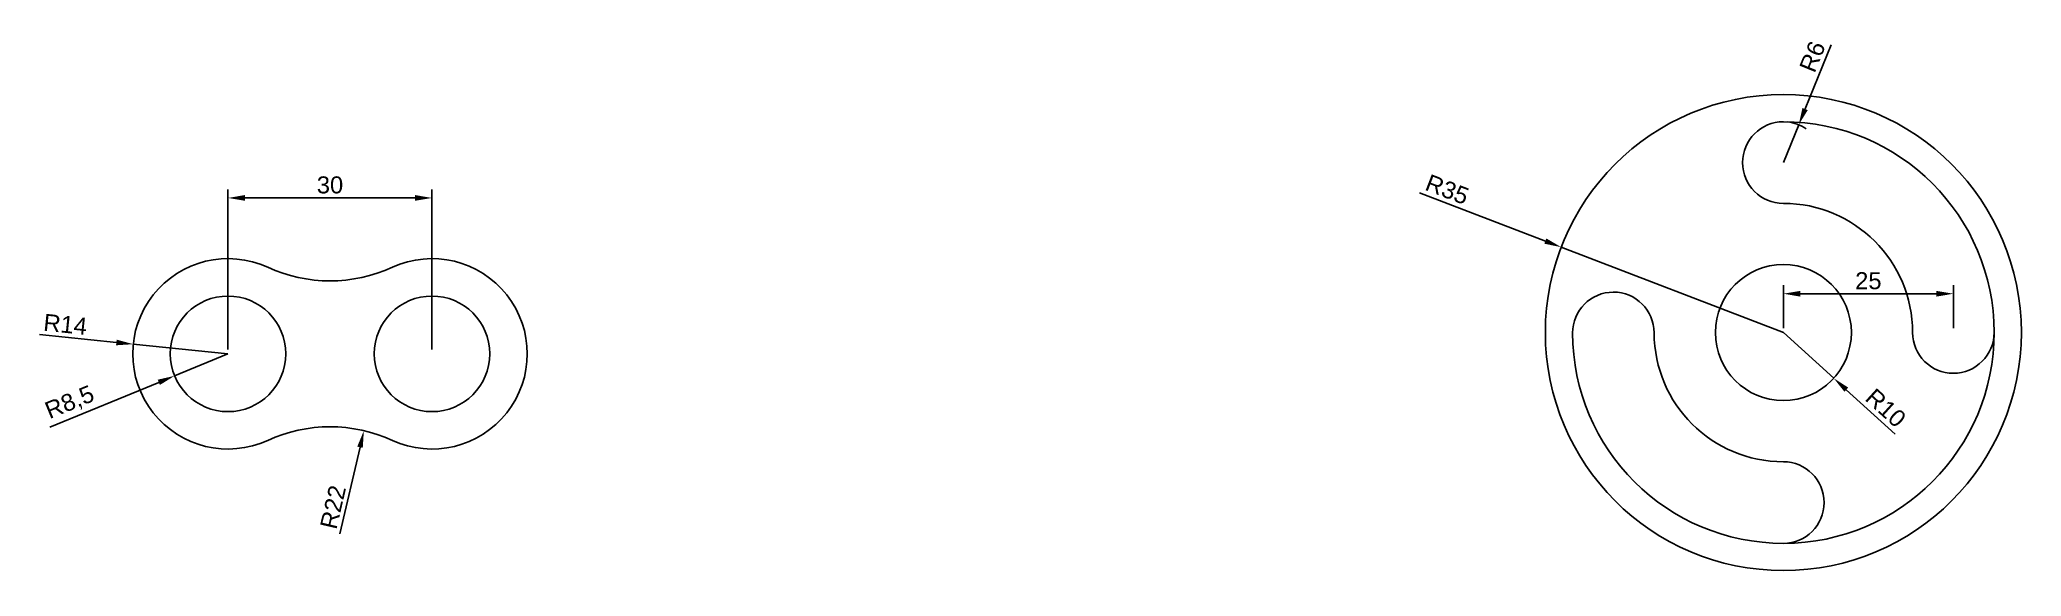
# Model space of a CAD drawing. Header units: millimetres. Extents: x 2243 to 2534, y 1805 to 1884.
import ezdxf

# ---------------------------------------------------------------- set-up
doc = ezdxf.new("R2010")
doc.units = ezdxf.units.MM
doc.styles.get("Standard").update_dxf_attribs({"font": 'arial.ttf'})
doc.dimstyles.new('ISO-25', dxfattribs={"dimtxt": 2.5, "dimasz": 2.5, "dimexe": 1.25, "dimexo": 0.625, "dimtad": 1, "dimtxsty": 'Standard', "dimcen": 2.5, "dimadec": 0, "dimazin": 0, "dimtfac": 1, "dimtmove": 0, "dimatfit": 3, "dimfxl": 1, "dimarcsym": 0})

# ---------------------------------------------------------------- blocks, each defined once
blk = doc.blocks.new('*D2')
at = {"color": 0, "lineweight": -2, "transparency": 16777216}
for p, q in [((2270.52, 1837.86), (2262.66, 1834.62)), ((2244.3, 1827.06), (2260.35, 1833.67))]:
    blk.add_line(p, q, dxfattribs=at)
at = {"color": 0, "transparency": 16777216}
blk.add_solid([(2260.19, 1834.06), (2260.51, 1833.29), (2262.66, 1834.62)], dxfattribs=at)
at = {"layer": 'Defpoints', "color": 0, "transparency": 16777216}
for p in [(2270.52, 1837.86), (2262.66, 1834.62)]:
    blk.add_point(p, dxfattribs=at)
at = {"color": 0, "transparency": 16777216, "insert": (2247.29, 1830.59), "char_height": 2.5, "attachment_point": 5, "rotation": 22.3959}
blk.add_mtext('R8,5', dxfattribs=at)
blk = doc.blocks.new('*D3')
at = {"color": 0, "lineweight": -2, "transparency": 16777216}
for p, q in [((2242.82, 1840.69), (2254.11, 1839.54)), ((2270.52, 1837.86), (2256.59, 1839.28))]:
    blk.add_line(p, q, dxfattribs=at)
at = {"color": 0, "transparency": 16777216}
blk.add_solid([(2254.15, 1839.95), (2254.06, 1839.12), (2256.59, 1839.28)], dxfattribs=at)
at = {"layer": 'Defpoints', "color": 0, "transparency": 16777216}
for p in [(2256.59, 1839.28), (2270.52, 1837.86)]:
    blk.add_point(p, dxfattribs=at)
at = {"color": 0, "transparency": 16777216, "insert": (2246.6, 1842.2), "char_height": 2.5, "attachment_point": 5, "rotation": 354.1647}
blk.add_mtext('R14', dxfattribs=at)
blk = doc.blocks.new('*D4')
at = {"color": 0, "lineweight": -2, "transparency": 16777216}
for p, q in [((2270.52, 1838.49), (2270.52, 1862.04)), ((2273.02, 1860.79), (2298.02, 1860.79)), ((2300.52, 1838.49), (2300.52, 1862.04))]:
    blk.add_line(p, q, dxfattribs=at)
at = {"color": 0, "transparency": 16777216}
for points in [[(2273.02, 1861.21), (2273.02, 1860.37), (2270.52, 1860.79)], [(2298.02, 1861.21), (2298.02, 1860.37), (2300.52, 1860.79)]]:
    blk.add_solid(points, dxfattribs=at)
at = {"layer": 'Defpoints', "color": 0, "transparency": 16777216}
for p in [(2300.52, 1860.79), (2270.52, 1837.86), (2300.52, 1837.86)]:
    blk.add_point(p, dxfattribs=at)
at = {"color": 0, "transparency": 16777216, "insert": (2285.52, 1862.69), "char_height": 2.5, "attachment_point": 5}
blk.add_mtext('30', dxfattribs=at)
blk = doc.blocks.new('*D5')
at = {"color": 0, "lineweight": -2, "transparency": 16777216}
blk.add_line((2286.97, 1811.39), (2289.94, 1824.13), dxfattribs=at)
at = {"color": 0, "transparency": 16777216}
blk.add_solid([(2289.53, 1824.22), (2290.34, 1824.04), (2290.5, 1826.56)], dxfattribs=at)
at = {"layer": 'Defpoints', "color": 0, "transparency": 16777216}
for p in [(2290.5, 1826.56), (2285.52, 1805.14)]:
    blk.add_point(p, dxfattribs=at)
at = {"color": 0, "transparency": 16777216, "insert": (2285.96, 1815.32), "char_height": 2.5, "attachment_point": 5, "rotation": 76.9181}
blk.add_mtext('R22', dxfattribs=at)
blk = doc.blocks.new('*D6')
at = {"color": 0, "lineweight": -2, "transparency": 16777216}
for p, q in [((2506.27, 1883.3), (2502.44, 1873.87)), ((2499.24, 1865.99), (2501.5, 1871.55))]:
    blk.add_line(p, q, dxfattribs=at)
blk.add_arc((2499.24, 1865.99), 6, 55.9582, 84.0317, dxfattribs=at)
at = {"color": 0, "transparency": 16777216}
blk.add_solid([(2502.05, 1874.02), (2502.83, 1873.71), (2501.5, 1871.55)], dxfattribs=at)
at = {"layer": 'Defpoints', "color": 0, "transparency": 16777216}
for p in [(2501.5, 1871.55), (2499.24, 1865.99)]:
    blk.add_point(p, dxfattribs=at)
at = {"color": 0, "transparency": 16777216, "insert": (2503.52, 1881.57), "char_height": 2.5, "attachment_point": 5, "rotation": 67.8948}
blk.add_mtext('R6', dxfattribs=at)
blk = doc.blocks.new('*D7')
at = {"color": 0, "lineweight": -2, "transparency": 16777216}
for p, q in [((2499.24, 1840.99), (2506.65, 1834.27)), ((2515.7, 1826.07), (2508.5, 1832.59))]:
    blk.add_line(p, q, dxfattribs=at)
at = {"color": 0, "transparency": 16777216}
blk.add_solid([(2508.78, 1832.9), (2508.22, 1832.29), (2506.65, 1834.27)], dxfattribs=at)
at = {"layer": 'Defpoints', "color": 0, "transparency": 16777216}
for p in [(2499.24, 1840.99), (2506.65, 1834.27)]:
    blk.add_point(p, dxfattribs=at)
at = {"color": 0, "transparency": 16777216, "insert": (2514.3, 1829.9), "char_height": 2.5, "attachment_point": 5, "rotation": 317.7934}
blk.add_mtext('R10', dxfattribs=at)
blk = doc.blocks.new('*D9')
at = {"color": 0, "lineweight": -2, "transparency": 16777216}
for p, q in [((2445.74, 1861.55), (2464.24, 1854.45)), ((2499.24, 1840.99), (2466.57, 1853.55))]:
    blk.add_line(p, q, dxfattribs=at)
at = {"color": 0, "transparency": 16777216}
blk.add_solid([(2464.39, 1854.83), (2464.09, 1854.06), (2466.57, 1853.55)], dxfattribs=at)
at = {"layer": 'Defpoints', "color": 0, "transparency": 16777216}
for p in [(2466.57, 1853.55), (2499.24, 1840.99)]:
    blk.add_point(p, dxfattribs=at)
at = {"color": 0, "transparency": 16777216, "insert": (2449.81, 1862.03), "char_height": 2.5, "attachment_point": 5, "rotation": 338.9746}
blk.add_mtext('R35', dxfattribs=at)
blk = doc.blocks.new('*D10')
at = {"color": 0, "lineweight": -2, "transparency": 16777216}
for p, q in [((2499.24, 1841.62), (2499.24, 1847.95)), ((2524.24, 1841.63), (2524.24, 1847.95)), ((2501.74, 1846.7), (2521.74, 1846.7))]:
    blk.add_line(p, q, dxfattribs=at)
at = {"color": 0, "transparency": 16777216}
for points in [[(2501.74, 1847.12), (2501.74, 1846.28), (2499.24, 1846.7)], [(2521.74, 1847.12), (2521.74, 1846.28), (2524.24, 1846.7)]]:
    blk.add_solid(points, dxfattribs=at)
at = {"layer": 'Defpoints', "color": 0, "transparency": 16777216}
for p in [(2524.24, 1846.7), (2499.24, 1840.99), (2524.24, 1841)]:
    blk.add_point(p, dxfattribs=at)
at = {"color": 0, "transparency": 16777216, "insert": (2511.74, 1848.6), "char_height": 2.5, "attachment_point": 5}
blk.add_mtext('25', dxfattribs=at)

msp = doc.modelspace()

# ---------------------------------------------------------------- linework, layer by layer
for centre, radius in [((2499.241, 1840.992), 35), ((2499.241, 1840.992), 10), ((2270.522, 1837.862), 8.5), ((2300.522, 1837.862), 8.5)]:
    msp.add_circle(centre, radius)
for centre, radius, start, end in [((2499.241, 1840.992), 31, 180.11986, 90), ((2499.241, 1865.992), 6, 90, 270), ((2499.241, 1840.992), 19, 0.02284, 90), ((2270.522, 1837.862), 14, 65.37568, 294.62432), ((2285.522, 1870.588), 22, 245.37568, 294.62432), ((2300.522, 1837.862), 14, 245.37568, 114.62432), ((2474.241, 1840.939), 6, 0.11986, 180.11986), ((2499.241, 1840.992), 19, 180.11986, 270), ((2524.241, 1841.002), 6, 180.02284, 0.02284), ((2285.522, 1805.135), 22, 65.37568, 114.62432), ((2499.241, 1815.992), 6, 270, 90)]:
    msp.add_arc(centre, radius, start, end)

# ---------------------------------------------------------------- dimensions: what is measured, and where the dimension line sits
at = {"color": 244, "true_color": 0x991b1e}
for center, mpoint, picture, middle in [((2499.241, 1865.992), (2501.499, 1871.551), '*D6', (2505.279, 1880.857)), ((2499.241, 1840.992), (2466.571, 1853.549), '*D9', (2449.125, 1860.255)), ((2270.522, 1837.862), (2256.594, 1839.285), '*D3', (2246.41, 1840.326)), ((2270.522, 1837.862), (2262.663, 1834.623), '*D2', (2248.096, 1828.62)), ((2285.522, 1805.135), (2290.501, 1826.564), '*D5', (2287.789, 1814.893))]:
    dim = msp.add_radius_dim(center=center, mpoint=mpoint, dimstyle='ISO-25', dxfattribs=at)
    dim.commit()
    dim.dimension.update_dxf_attribs({"geometry": picture, "text_midpoint": middle, "dimtype": 164})
for base, p1, p2, picture, middle in [((2300.522, 1860.789), (2270.522, 1837.862), (2300.522, 1837.862), '*D4', (2285.522, 1862.692)), ((2524.241, 1846.701), (2499.241, 1840.992), (2524.241, 1841.002), '*D10', (2511.741, 1848.603))]:
    dim = msp.add_linear_dim(base=base, p1=p1, p2=p2, dimstyle='ISO-25', dxfattribs=at)
    dim.commit()
    dim.dimension.update_dxf_attribs({"geometry": picture, "text_midpoint": middle})
dim = msp.add_radius_dim(center=(2499.241, 1840.992), mpoint=(2506.648, 1834.274), dimstyle='ISO-25', dxfattribs=at)
dim.commit()
dim.dimension.update_dxf_attribs({"geometry": '*D7', "text_midpoint": (2514.302, 1829.9)})

doc.saveas('drawing.dxf')
